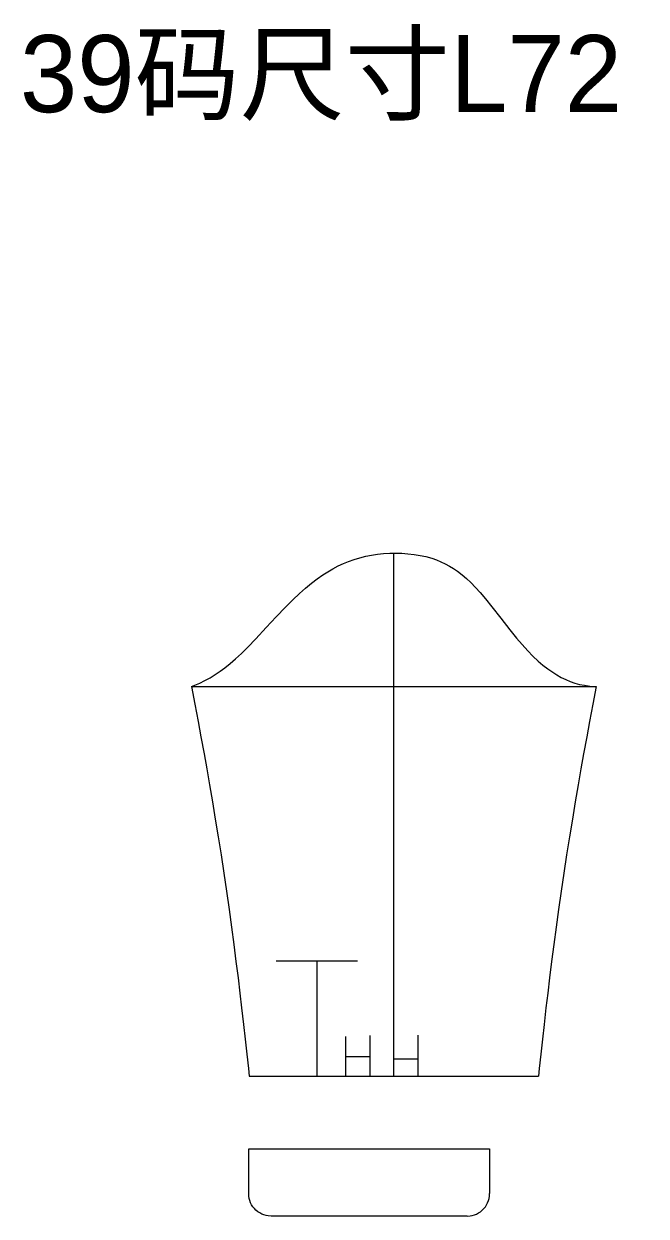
# Model space of a CAD drawing. Extents: x -2456 to 164, y -6201 to 32.
# Drawn here: x -1231 to -585, y -1205 to 32 of the extents above; entities that cross this region are included whole.
import ezdxf

# ---------------------------------------------------------------- set-up
doc = ezdxf.new("R2010")
doc.units = 0
doc.layers.add('1', color=7, linetype='ByLayer', lineweight=5, true_color=0xffffff)
doc.layers.add('8', color=7, linetype='ByLayer', lineweight=5, true_color=0xffffff)
doc.styles.add('textstyle44', font='')
doc.styles.get('textstyle44').set_extended_font_data('textstyle55')

msp = doc.modelspace()

# ---------------------------------------------------------------- linework, layer by layer
at = {"layer": '8'}
for points in [[(-1057.143021, -655.660934), (-1048.459359, -651.997553), (-1043.084829, -649.405143), (-1037.69082, -646.454725), (-1032.459497, -643.249784), (-1027.37728, -639.810067), (-1022.430582, -636.155317), (-1016.812599, -631.64601), (-1011.339021, -626.902254), (-1005.232655, -621.233959), (-998.514682, -614.598332), (-990.45738, -606.209848), (-979.599305, -594.485679), (-969.148765, -583.185241), (-959.567349, -573.141274), (-952.053567, -565.633418), (-945.151294, -559.110066), (-938.882429, -553.545363), (-932.468488, -548.242517), (-926.722633, -543.848864), (-920.83895, -539.713275), (-915.676631, -536.394251), (-910.396014, -533.301489), (-904.989236, -530.451909), (-899.448418, -527.862425), (-894.119076, -525.683168), (-888.308508, -523.636111), (-882.3753, -521.871103), (-876.334585, -520.386543), (-870.201491, -519.180832), (-863.991132, -518.252368), (-857.718674, -517.599557), (-851.399232, -517.220796), (-845.047934, -517.114484), (-838.801484, -517.274063), (-832.444977, -517.712457), (-826.132226, -518.440889), (-819.896665, -519.471175), (-813.77171, -520.815133), (-807.790833, -522.484571), (-802.940938, -524.132925), (-798.233633, -526.022358), (-793.721233, -528.141663), (-789.335919, -530.51815), (-785.102119, -533.122421), (-781.008481, -535.940268), (-776.2653, -539.583503), (-771.688198, -543.489159), (-767.257694, -547.632599), (-762.248053, -552.734283), (-757.380384, -558.087057), (-751.951491, -564.461768), (-745.298798, -572.730659), (-736.072301, -584.663736), (-726.723347, -596.730012), (-719.833263, -605.257114), (-714.015835, -612.060351), (-708.102087, -618.532907), (-702.753625, -623.969562), (-697.23607, -629.140504), (-692.367323, -633.322115), (-687.365665, -637.238054), (-682.227006, -640.855874), (-677.837286, -643.619511), (-673.347285, -646.134752), (-668.754703, -648.38277), (-664.057245, -650.344746), (-659.252509, -652.001902), (-654.338198, -653.335419), (-649.298125, -654.334564), (-643.644185, -655.110084), (-638.292183, -655.591952), (-637.143021, -655.660934)], [(-1057.143021, -655.660934), (-1048.459359, -651.997553), (-1043.084829, -649.405143), (-1037.69082, -646.454725), (-1032.459497, -643.249784), (-1027.37728, -639.810067), (-1022.430582, -636.155317), (-1016.812599, -631.64601), (-1011.339021, -626.902254), (-1005.232655, -621.233959), (-998.514682, -614.598332), (-990.45738, -606.209848), (-979.599305, -594.485679), (-969.148765, -583.185241), (-959.567349, -573.141274), (-952.053567, -565.633418), (-945.151294, -559.110066), (-938.882429, -553.545363), (-932.468488, -548.242517), (-926.722633, -543.848864), (-920.83895, -539.713275), (-915.676631, -536.394251), (-910.396014, -533.301489), (-904.989236, -530.451909), (-899.448418, -527.862425), (-894.119076, -525.683168), (-888.308508, -523.636111), (-882.3753, -521.871103), (-876.334585, -520.386543), (-870.201491, -519.180832), (-863.991132, -518.252368), (-857.718674, -517.599557), (-851.399232, -517.220796), (-845.047934, -517.114484), (-838.801484, -517.274063), (-832.444977, -517.712457), (-826.132226, -518.440889), (-819.896665, -519.471175), (-813.77171, -520.815133), (-807.790833, -522.484571), (-802.940938, -524.132925), (-798.233633, -526.022358), (-793.721233, -528.141663), (-789.335919, -530.51815), (-785.102119, -533.122421), (-781.008481, -535.940268), (-776.2653, -539.583503), (-771.688198, -543.489159), (-767.257694, -547.632599), (-762.248053, -552.734283), (-757.380384, -558.087057), (-751.951491, -564.461768), (-745.298798, -572.730659), (-736.072301, -584.663736), (-726.723347, -596.730012), (-719.833263, -605.257114), (-714.015835, -612.060351), (-708.102087, -618.532907), (-702.753625, -623.969562), (-697.23607, -629.140504), (-692.367323, -633.322115), (-687.365665, -637.238054), (-682.227006, -640.855874), (-677.837286, -643.619511), (-673.347285, -646.134752), (-668.754703, -648.38277), (-664.057245, -650.344746), (-659.252509, -652.001902), (-654.338198, -653.335419), (-649.298125, -654.334564), (-643.644185, -655.110084), (-638.292183, -655.591952), (-637.143021, -655.660934)], [(-1057.143021, -655.660934), (-1048.459359, -651.997553), (-1043.084829, -649.405143), (-1037.69082, -646.454725), (-1032.459497, -643.249784), (-1027.37728, -639.810067), (-1022.430582, -636.155317), (-1016.812599, -631.64601), (-1011.339021, -626.902254), (-1005.232655, -621.233959), (-998.514682, -614.598332), (-990.45738, -606.209848), (-979.599305, -594.485679), (-969.148765, -583.185241), (-959.567349, -573.141274), (-952.053567, -565.633418), (-945.151294, -559.110066), (-938.882429, -553.545363), (-932.468488, -548.242517), (-926.722633, -543.848864), (-920.83895, -539.713275), (-915.676631, -536.394251), (-910.396014, -533.301489), (-904.989236, -530.451909), (-899.448418, -527.862425), (-894.119076, -525.683168), (-888.308508, -523.636111), (-882.3753, -521.871103), (-876.334585, -520.386543), (-870.201491, -519.180832), (-863.991132, -518.252368), (-857.718674, -517.599557), (-851.399232, -517.220796), (-845.047934, -517.114484), (-838.801484, -517.274063), (-832.444977, -517.712457), (-826.132226, -518.440889), (-819.896665, -519.471175), (-813.77171, -520.815133), (-807.790833, -522.484571), (-802.940938, -524.132925), (-798.233633, -526.022358), (-793.721233, -528.141663), (-789.335919, -530.51815), (-785.102119, -533.122421), (-781.008481, -535.940268), (-776.2653, -539.583503), (-771.688198, -543.489159), (-767.257694, -547.632599), (-762.248053, -552.734283), (-757.380384, -558.087057), (-751.951491, -564.461768), (-745.298798, -572.730659), (-736.072301, -584.663736), (-726.723347, -596.730012), (-719.833263, -605.257114), (-714.015835, -612.060351), (-708.102087, -618.532907), (-702.753625, -623.969562), (-697.23607, -629.140504), (-692.367323, -633.322115), (-687.365665, -637.238054), (-682.227006, -640.855874), (-677.837286, -643.619511), (-673.347285, -646.134752), (-668.754703, -648.38277), (-664.057245, -650.344746), (-659.252509, -652.001902), (-654.338198, -653.335419), (-649.298125, -654.334564), (-643.644185, -655.110084), (-638.292183, -655.591952), (-637.143021, -655.660934)], [(-1057.143021, -655.660934), (-1048.459359, -651.997553), (-1043.084829, -649.405143), (-1037.69082, -646.454725), (-1032.459497, -643.249784), (-1027.37728, -639.810067), (-1022.430582, -636.155317), (-1016.812599, -631.64601), (-1011.339021, -626.902254), (-1005.232655, -621.233959), (-998.514682, -614.598332), (-990.45738, -606.209848), (-979.599305, -594.485679), (-969.148765, -583.185241), (-959.567349, -573.141274), (-952.053567, -565.633418), (-945.151294, -559.110066), (-938.882429, -553.545363), (-932.468488, -548.242517), (-926.722633, -543.848864), (-920.83895, -539.713275), (-915.676631, -536.394251), (-910.396014, -533.301489), (-904.989236, -530.451909), (-899.448418, -527.862425), (-894.119076, -525.683168), (-888.308508, -523.636111), (-882.3753, -521.871103), (-876.334585, -520.386543), (-870.201491, -519.180832), (-863.991132, -518.252368), (-857.718674, -517.599557), (-851.399232, -517.220796), (-845.047934, -517.114484), (-838.801484, -517.274063), (-832.444977, -517.712457), (-826.132226, -518.440889), (-819.896665, -519.471175), (-813.77171, -520.815133), (-807.790833, -522.484571), (-802.940938, -524.132925), (-798.233633, -526.022358), (-793.721233, -528.141663), (-789.335919, -530.51815), (-785.102119, -533.122421), (-781.008481, -535.940268), (-776.2653, -539.583503), (-771.688198, -543.489159), (-767.257694, -547.632599), (-762.248053, -552.734283), (-757.380384, -558.087057), (-751.951491, -564.461768), (-745.298798, -572.730659), (-736.072301, -584.663736), (-726.723347, -596.730012), (-719.833263, -605.257114), (-714.015835, -612.060351), (-708.102087, -618.532907), (-702.753625, -623.969562), (-697.23607, -629.140504), (-692.367323, -633.322115), (-687.365665, -637.238054), (-682.227006, -640.855874), (-677.837286, -643.619511), (-673.347285, -646.134752), (-668.754703, -648.38277), (-664.057245, -650.344746), (-659.252509, -652.001902), (-654.338198, -653.335419), (-649.298125, -654.334564), (-643.644185, -655.110084), (-638.292183, -655.591952), (-637.143021, -655.660934)], [(-1057.143021, -655.660934), (-1048.459359, -651.997553), (-1043.084829, -649.405143), (-1037.69082, -646.454725), (-1032.459497, -643.249784), (-1027.37728, -639.810067), (-1022.430582, -636.155317), (-1016.812599, -631.64601), (-1011.339021, -626.902254), (-1005.232655, -621.233959), (-998.514682, -614.598332), (-990.45738, -606.209848), (-979.599305, -594.485679), (-969.148765, -583.185241), (-959.567349, -573.141274), (-952.053567, -565.633418), (-945.151294, -559.110066), (-938.882429, -553.545363), (-932.468488, -548.242517), (-926.722633, -543.848864), (-920.83895, -539.713275), (-915.676631, -536.394251), (-910.396014, -533.301489), (-904.989236, -530.451909), (-899.448418, -527.862425), (-894.119076, -525.683168), (-888.308508, -523.636111), (-882.3753, -521.871103), (-876.334585, -520.386543), (-870.201491, -519.180832), (-863.991132, -518.252368), (-857.718674, -517.599557), (-851.399232, -517.220796), (-845.047934, -517.114484), (-838.801484, -517.274063), (-832.444977, -517.712457), (-826.132226, -518.440889), (-819.896665, -519.471175), (-813.77171, -520.815133), (-807.790833, -522.484571), (-802.940938, -524.132925), (-798.233633, -526.022358), (-793.721233, -528.141663), (-789.335919, -530.51815), (-785.102119, -533.122421), (-781.008481, -535.940268), (-776.2653, -539.583503), (-771.688198, -543.489159), (-767.257694, -547.632599), (-762.248053, -552.734283), (-757.380384, -558.087057), (-751.951491, -564.461768), (-745.298798, -572.730659), (-736.072301, -584.663736), (-726.723347, -596.730012), (-719.833263, -605.257114), (-714.015835, -612.060351), (-708.102087, -618.532907), (-702.753625, -623.969562), (-697.23607, -629.140504), (-692.367323, -633.322115), (-687.365665, -637.238054), (-682.227006, -640.855874), (-677.837286, -643.619511), (-673.347285, -646.134752), (-668.754703, -648.38277), (-664.057245, -650.344746), (-659.252509, -652.001902), (-654.338198, -653.335419), (-649.298125, -654.334564), (-643.644185, -655.110084), (-638.292183, -655.591952), (-637.143021, -655.660934)], [(-1057.143021, -655.660934), (-1048.459358, -651.997554), (-1043.084828, -649.405145), (-1037.690817, -646.454729), (-1032.459491, -643.24979), (-1027.377271, -639.810076), (-1022.430569, -636.155329), (-1016.812583, -631.646027), (-1011.339, -626.902276), (-1005.232628, -621.233986), (-998.51465, -614.598365), (-990.457342, -606.209889), (-979.599262, -594.485728), (-969.148721, -583.185294), (-959.567307, -573.141328), (-952.053529, -565.633472), (-945.15126, -559.11012), (-938.882399, -553.545415), (-932.468462, -548.242567), (-926.722611, -543.848912), (-920.838932, -539.713322), (-915.676616, -536.394297), (-910.396002, -533.301533), (-904.989227, -530.451952), (-899.448411, -527.862467), (-894.119071, -525.683208), (-888.308504, -523.636151), (-882.375299, -521.871142), (-876.334584, -520.386582), (-870.201492, -519.18087), (-863.991134, -518.252405), (-857.718679, -517.599593), (-851.399238, -517.220831), (-845.047943, -517.114518), (-838.801497, -517.274095), (-832.444994, -517.712486), (-826.132247, -518.440916), (-819.896691, -519.471199), (-813.771741, -520.815154), (-807.790868, -522.484589), (-802.940975, -524.132939), (-798.233672, -526.022369), (-793.721273, -528.141671), (-789.335959, -530.518155), (-785.102158, -533.122421), (-781.008518, -535.940264), (-776.265334, -539.583495), (-771.688228, -543.489146), (-767.25772, -547.632583), (-762.248074, -552.734262), (-757.3804, -558.087031), (-751.9515, -564.461738), (-745.298799, -572.730622), (-736.072294, -584.663694), (-726.723336, -596.729968), (-719.833253, -605.257071), (-714.015829, -612.06031), (-708.102088, -618.532869), (-702.753633, -623.969528), (-697.236084, -629.140474), (-692.367344, -633.322089), (-687.365692, -637.238032), (-682.227038, -640.855856), (-677.83732, -643.619496), (-673.347321, -646.13474), (-668.75474, -648.382761), (-664.057281, -650.344739), (-659.252543, -652.001898), (-654.338227, -653.335417), (-649.298147, -654.334563), (-643.644198, -655.110084), (-638.292186, -655.591952), (-637.143021, -655.660934)], [(-847.143021, -1060.149536), (-847.143021, -1042.082904), (-847.143021, -1024.521695), (-847.143021, -1006.099308), (-847.143021, -989.161594), (-847.143021, -970.483913), (-847.143021, -950.26514), (-847.143021, -934.209316), (-847.143021, -917.482383), (-847.143021, -900.168199), (-847.143021, -882.350689), (-847.143021, -864.113728), (-847.143021, -845.541188), (-847.143021, -826.716979), (-847.143021, -807.724993), (-847.143021, -788.650341), (-847.143021, -769.574472), (-847.143021, -750.582493), (-847.143021, -731.758333), (-847.143021, -713.185806), (-847.143021, -694.948842), (-847.143021, -677.131331), (-847.143021, -659.817196), (-847.143021, -643.090261), (-847.143021, -627.034449), (-847.143021, -611.733651), (-847.143021, -592.652069), (-847.143021, -575.260722), (-847.143021, -559.75846), (-847.143021, -543.340088), (-847.143021, -528.491253), (-847.143021, -517.149582)], [(-847.143021, -1060.149536), (-847.143021, -1042.082908), (-847.143021, -1024.521703), (-847.143021, -1006.099321), (-847.143021, -989.161611), (-847.143021, -970.483933), (-847.143021, -950.265164), (-847.143021, -934.209343), (-847.143021, -917.482412), (-847.143021, -900.16823), (-847.143021, -882.350722), (-847.143021, -864.113762), (-847.143021, -845.541224), (-847.143021, -826.717016), (-847.143021, -807.72503), (-847.143021, -788.650379), (-847.143021, -769.574509), (-847.143021, -750.58253), (-847.143021, -731.758369), (-847.143021, -713.185841), (-847.143021, -694.948875), (-847.143021, -677.131362), (-847.143021, -659.817225), (-847.143021, -643.090287), (-847.143021, -627.034472), (-847.143021, -611.733672), (-847.143021, -592.652086), (-847.143021, -575.260736), (-847.143021, -559.758471), (-847.143021, -543.340095), (-847.143021, -528.491256), (-847.143021, -517.149582)], [(-847.143021, -1060.149536), (-847.143021, -1042.082904), (-847.143021, -1024.521695), (-847.143021, -1006.099308), (-847.143021, -989.161594), (-847.143021, -970.483913), (-847.143021, -950.26514), (-847.143021, -934.209316), (-847.143021, -917.482383), (-847.143021, -900.168199), (-847.143021, -882.350689), (-847.143021, -864.113728), (-847.143021, -845.541188), (-847.143021, -826.716979), (-847.143021, -807.724993), (-847.143021, -788.650341), (-847.143021, -769.574472), (-847.143021, -750.582493), (-847.143021, -731.758333), (-847.143021, -713.185806), (-847.143021, -694.948842), (-847.143021, -677.131331), (-847.143021, -659.817196), (-847.143021, -643.090261), (-847.143021, -627.034449), (-847.143021, -611.733651), (-847.143021, -592.652069), (-847.143021, -575.260722), (-847.143021, -559.75846), (-847.143021, -543.340088), (-847.143021, -528.491253), (-847.143021, -517.149582)], [(-847.143021, -1060.149536), (-847.143021, -1042.082904), (-847.143021, -1024.521695), (-847.143021, -1006.099308), (-847.143021, -989.161594), (-847.143021, -970.483913), (-847.143021, -950.26514), (-847.143021, -934.209316), (-847.143021, -917.482383), (-847.143021, -900.168199), (-847.143021, -882.350689), (-847.143021, -864.113728), (-847.143021, -845.541188), (-847.143021, -826.716979), (-847.143021, -807.724993), (-847.143021, -788.650341), (-847.143021, -769.574472), (-847.143021, -750.582493), (-847.143021, -731.758333), (-847.143021, -713.185806), (-847.143021, -694.948842), (-847.143021, -677.131331), (-847.143021, -659.817196), (-847.143021, -643.090261), (-847.143021, -627.034449), (-847.143021, -611.733651), (-847.143021, -592.652069), (-847.143021, -575.260722), (-847.143021, -559.75846), (-847.143021, -543.340088), (-847.143021, -528.491253), (-847.143021, -517.149582)], [(-847.143021, -1060.149536), (-847.143021, -1042.082904), (-847.143021, -1024.521695), (-847.143021, -1006.099308), (-847.143021, -989.161594), (-847.143021, -970.483913), (-847.143021, -950.26514), (-847.143021, -934.209316), (-847.143021, -917.482383), (-847.143021, -900.168199), (-847.143021, -882.350689), (-847.143021, -864.113728), (-847.143021, -845.541188), (-847.143021, -826.716979), (-847.143021, -807.724993), (-847.143021, -788.650341), (-847.143021, -769.574472), (-847.143021, -750.582493), (-847.143021, -731.758333), (-847.143021, -713.185806), (-847.143021, -694.948842), (-847.143021, -677.131331), (-847.143021, -659.817196), (-847.143021, -643.090261), (-847.143021, -627.034449), (-847.143021, -611.733651), (-847.143021, -592.652069), (-847.143021, -575.260722), (-847.143021, -559.75846), (-847.143021, -543.340088), (-847.143021, -528.491253), (-847.143021, -517.149582)], [(-847.143021, -1060.149536), (-847.143021, -1042.082904), (-847.143021, -1024.521695), (-847.143021, -1006.099308), (-847.143021, -989.161594), (-847.143021, -970.483913), (-847.143021, -950.26514), (-847.143021, -934.209316), (-847.143021, -917.482383), (-847.143021, -900.168199), (-847.143021, -882.350689), (-847.143021, -864.113728), (-847.143021, -845.541188), (-847.143021, -826.716979), (-847.143021, -807.724993), (-847.143021, -788.650341), (-847.143021, -769.574472), (-847.143021, -750.582493), (-847.143021, -731.758333), (-847.143021, -713.185806), (-847.143021, -694.948842), (-847.143021, -677.131331), (-847.143021, -659.817196), (-847.143021, -643.090261), (-847.143021, -627.034449), (-847.143021, -611.733651), (-847.143021, -592.652069), (-847.143021, -575.260722), (-847.143021, -559.75846), (-847.143021, -543.340088), (-847.143021, -528.491253), (-847.143021, -517.149582)], [(-1057.143021, -655.660934), (-1053.61585, -673.97824), (-1050.244912, -691.907204), (-1047.333075, -707.680652), (-1044.090846, -725.558281), (-1041.312323, -741.156984), (-1038.413455, -757.727933), (-1035.434729, -775.104727), (-1032.416636, -793.120955), (-1029.399663, -811.610228), (-1026.424308, -830.406099), (-1023.554922, -849.182377), (-1020.772133, -868.103957), (-1018.109787, -886.876089), (-1015.574533, -905.365772), (-1013.173022, -923.440006), (-1010.911899, -940.965824), (-1008.797824, -957.810155), (-1006.83744, -973.840033), (-1005.037399, -988.922457), (-1003.022959, -1006.240526), (-1001.282435, -1021.610591), (-999.573657, -1037.117619), (-997.976741, -1052.072439), (-997.143097, -1060.149536)], [(-1057.143021, -655.660934), (-1039.096146, -655.660934), (-1021.334057, -655.660934), (-1005.642776, -655.660934), (-987.788563, -655.660934), (-972.149754, -655.660934), (-955.472736, -655.660934), (-937.91132, -655.660934), (-919.619312, -655.660934), (-900.750523, -655.660934), (-881.458759, -655.660934), (-861.897831, -655.660934), (-842.221546, -655.660934), (-822.583714, -655.660934), (-803.138142, -655.660934), (-784.038639, -655.660934), (-765.439014, -655.660934), (-747.493076, -655.660934), (-730.354633, -655.660934), (-714.177494, -655.660934), (-699.115467, -655.660934), (-682.090378, -655.660934), (-667.348385, -655.660934), (-651.117172, -655.660934), (-637.143021, -655.660934)], [(-1057.143021, -655.660934), (-1053.61585, -673.97824), (-1050.244912, -691.907204), (-1047.333075, -707.680652), (-1044.090846, -725.558281), (-1041.312323, -741.156984), (-1038.413455, -757.727933), (-1035.434729, -775.104727), (-1032.416636, -793.120955), (-1029.399663, -811.610228), (-1026.424308, -830.406099), (-1023.554922, -849.182377), (-1020.772133, -868.103957), (-1018.109787, -886.876089), (-1015.574533, -905.365772), (-1013.173022, -923.440006), (-1010.911899, -940.965824), (-1008.797824, -957.810155), (-1006.83744, -973.840033), (-1005.037399, -988.922457), (-1003.022959, -1006.240526), (-1001.282435, -1021.610591), (-999.573657, -1037.117619), (-997.976741, -1052.072439), (-997.143097, -1060.149536)], [(-1057.143021, -655.660934), (-1039.096146, -655.660934), (-1021.334057, -655.660934), (-1005.642776, -655.660934), (-987.788563, -655.660934), (-972.149754, -655.660934), (-955.472736, -655.660934), (-937.91132, -655.660934), (-919.619312, -655.660934), (-900.750523, -655.660934), (-881.458759, -655.660934), (-861.897831, -655.660934), (-842.221546, -655.660934), (-822.583714, -655.660934), (-803.138142, -655.660934), (-784.038639, -655.660934), (-765.439014, -655.660934), (-747.493076, -655.660934), (-730.354633, -655.660934), (-714.177494, -655.660934), (-699.115467, -655.660934), (-682.090378, -655.660934), (-667.348385, -655.660934), (-651.117172, -655.660934), (-637.143021, -655.660934)], [(-1057.143021, -655.660934), (-1053.61585, -673.97824), (-1050.244912, -691.907204), (-1047.333075, -707.680652), (-1044.090846, -725.558281), (-1041.312323, -741.156984), (-1038.413455, -757.727933), (-1035.434729, -775.104727), (-1032.416636, -793.120955), (-1029.399663, -811.610228), (-1026.424308, -830.406099), (-1023.554922, -849.182377), (-1020.772133, -868.103957), (-1018.109787, -886.876089), (-1015.574533, -905.365772), (-1013.173022, -923.440006), (-1010.911899, -940.965824), (-1008.797824, -957.810155), (-1006.83744, -973.840033), (-1005.037399, -988.922457), (-1003.022959, -1006.240526), (-1001.282435, -1021.610591), (-999.573657, -1037.117619), (-997.976741, -1052.072439), (-997.143097, -1060.149536)], [(-1057.143021, -655.660934), (-1039.096146, -655.660934), (-1021.334057, -655.660934), (-1005.642776, -655.660934), (-987.788563, -655.660934), (-972.149754, -655.660934), (-955.472736, -655.660934), (-937.91132, -655.660934), (-919.619312, -655.660934), (-900.750523, -655.660934), (-881.458759, -655.660934), (-861.897831, -655.660934), (-842.221546, -655.660934), (-822.583714, -655.660934), (-803.138142, -655.660934), (-784.038639, -655.660934), (-765.439014, -655.660934), (-747.493076, -655.660934), (-730.354633, -655.660934), (-714.177494, -655.660934), (-699.115467, -655.660934), (-682.090378, -655.660934), (-667.348385, -655.660934), (-651.117172, -655.660934), (-637.143021, -655.660934)], [(-1057.143021, -655.660934), (-1053.61585, -673.97824), (-1050.244912, -691.907204), (-1047.333075, -707.680652), (-1044.090846, -725.558281), (-1041.312323, -741.156984), (-1038.413455, -757.727933), (-1035.434729, -775.104727), (-1032.416636, -793.120955), (-1029.399663, -811.610228), (-1026.424308, -830.406099), (-1023.554922, -849.182377), (-1020.772133, -868.103957), (-1018.109787, -886.876089), (-1015.574533, -905.365772), (-1013.173022, -923.440006), (-1010.911899, -940.965824), (-1008.797824, -957.810155), (-1006.83744, -973.840033), (-1005.037399, -988.922457), (-1003.022959, -1006.240526), (-1001.282435, -1021.610591), (-999.573657, -1037.117619), (-997.976741, -1052.072439), (-997.143097, -1060.149536)], [(-1057.143021, -655.660934), (-1039.096146, -655.660934), (-1021.334057, -655.660934), (-1005.642776, -655.660934), (-987.788563, -655.660934), (-972.149754, -655.660934), (-955.472736, -655.660934), (-937.91132, -655.660934), (-919.619312, -655.660934), (-900.750523, -655.660934), (-881.458759, -655.660934), (-861.897831, -655.660934), (-842.221546, -655.660934), (-822.583714, -655.660934), (-803.138142, -655.660934), (-784.038639, -655.660934), (-765.439014, -655.660934), (-747.493076, -655.660934), (-730.354633, -655.660934), (-714.177494, -655.660934), (-699.115467, -655.660934), (-682.090378, -655.660934), (-667.348385, -655.660934), (-651.117172, -655.660934), (-637.143021, -655.660934)], [(-1057.143021, -655.660934), (-1053.61585, -673.97824), (-1050.244912, -691.907204), (-1047.333075, -707.680652), (-1044.090846, -725.558281), (-1041.312323, -741.156984), (-1038.413455, -757.727933), (-1035.434729, -775.104727), (-1032.416636, -793.120955), (-1029.399663, -811.610228), (-1026.424308, -830.406099), (-1023.554922, -849.182377), (-1020.772133, -868.103957), (-1018.109787, -886.876089), (-1015.574533, -905.365772), (-1013.173022, -923.440006), (-1010.911899, -940.965824), (-1008.797824, -957.810155), (-1006.83744, -973.840033), (-1005.037399, -988.922457), (-1003.022959, -1006.240526), (-1001.282435, -1021.610591), (-999.573657, -1037.117619), (-997.976741, -1052.072439), (-997.143097, -1060.149536)], [(-1057.143021, -655.660934), (-1039.096146, -655.660934), (-1021.334057, -655.660934), (-1005.642776, -655.660934), (-987.788563, -655.660934), (-972.149754, -655.660934), (-955.472736, -655.660934), (-937.91132, -655.660934), (-919.619312, -655.660934), (-900.750523, -655.660934), (-881.458759, -655.660934), (-861.897831, -655.660934), (-842.221546, -655.660934), (-822.583714, -655.660934), (-803.138142, -655.660934), (-784.038639, -655.660934), (-765.439014, -655.660934), (-747.493076, -655.660934), (-730.354633, -655.660934), (-714.177494, -655.660934), (-699.115467, -655.660934), (-682.090378, -655.660934), (-667.348385, -655.660934), (-651.117172, -655.660934), (-637.143021, -655.660934)], [(-1057.143021, -655.660934), (-1053.61585, -673.97824), (-1050.244912, -691.907204), (-1047.333075, -707.680652), (-1044.090846, -725.558281), (-1041.312323, -741.156984), (-1038.413455, -757.727933), (-1035.434729, -775.104727), (-1032.416636, -793.120955), (-1029.399663, -811.610228), (-1026.424308, -830.406099), (-1023.554922, -849.182377), (-1020.772133, -868.103957), (-1018.109787, -886.876089), (-1015.574533, -905.365772), (-1013.173022, -923.440006), (-1010.911899, -940.965824), (-1008.797824, -957.810155), (-1006.83744, -973.840033), (-1005.037399, -988.922457), (-1003.022959, -1006.240526), (-1001.282435, -1021.610591), (-999.573657, -1037.117619), (-997.976741, -1052.072439), (-997.143097, -1060.149536)], [(-1057.143021, -655.660934), (-1039.096146, -655.660934), (-1021.334057, -655.660934), (-1005.642776, -655.660934), (-987.788563, -655.660934), (-972.149754, -655.660934), (-955.472736, -655.660934), (-937.91132, -655.660934), (-919.619312, -655.660934), (-900.750523, -655.660934), (-881.458759, -655.660934), (-861.897831, -655.660934), (-842.221546, -655.660934), (-822.583714, -655.660934), (-803.138142, -655.660934), (-784.038639, -655.660934), (-765.439014, -655.660934), (-747.493076, -655.660934), (-730.354633, -655.660934), (-714.177494, -655.660934), (-699.115467, -655.660934), (-682.090378, -655.660934), (-667.348385, -655.660934), (-651.117172, -655.660934), (-637.143021, -655.660934)], [(-637.143021, -655.660934), (-640.670185, -673.978241), (-644.041117, -691.907207), (-646.952948, -707.680649), (-650.195172, -725.558279), (-652.973688, -741.156975), (-655.872555, -757.727941), (-658.851276, -775.104736), (-661.869364, -793.120966), (-664.886329, -811.610221), (-667.861684, -830.406111), (-670.731063, -849.182371), (-673.513848, -868.103951), (-676.176194, -886.876102), (-678.711445, -905.365786), (-681.112954, -923.44002), (-683.37407, -940.965803), (-685.488144, -957.810135), (-687.448527, -973.840015), (-689.248567, -988.922441), (-691.263006, -1006.240511), (-693.003532, -1021.610601), (-694.712307, -1037.11761), (-696.309223, -1052.072433), (-697.142868, -1060.149536)], [(-637.143021, -655.660934), (-640.670185, -673.978241), (-644.041117, -691.907207), (-646.952948, -707.680649), (-650.195172, -725.558279), (-652.973688, -741.156975), (-655.872555, -757.727941), (-658.851276, -775.104736), (-661.869364, -793.120966), (-664.886329, -811.610221), (-667.861684, -830.406111), (-670.731063, -849.182371), (-673.513848, -868.103951), (-676.176194, -886.876102), (-678.711445, -905.365786), (-681.112954, -923.44002), (-683.37407, -940.965803), (-685.488144, -957.810135), (-687.448527, -973.840015), (-689.248567, -988.922441), (-691.263006, -1006.240511), (-693.003532, -1021.610601), (-694.712307, -1037.11761), (-696.309223, -1052.072433), (-697.142868, -1060.149536)], [(-637.143021, -655.660934), (-640.670185, -673.978241), (-644.041117, -691.907207), (-646.952948, -707.680649), (-650.195172, -725.558279), (-652.973688, -741.156975), (-655.872555, -757.727941), (-658.851276, -775.104736), (-661.869364, -793.120966), (-664.886329, -811.610221), (-667.861684, -830.406111), (-670.731063, -849.182371), (-673.513848, -868.103951), (-676.176194, -886.876102), (-678.711445, -905.365786), (-681.112954, -923.44002), (-683.37407, -940.965803), (-685.488144, -957.810135), (-687.448527, -973.840015), (-689.248567, -988.922441), (-691.263006, -1006.240511), (-693.003532, -1021.610601), (-694.712307, -1037.11761), (-696.309223, -1052.072433), (-697.142868, -1060.149536)], [(-637.143021, -655.660934), (-640.670185, -673.978241), (-644.041117, -691.907207), (-646.952948, -707.680649), (-650.195172, -725.558279), (-652.973688, -741.156975), (-655.872555, -757.727941), (-658.851276, -775.104736), (-661.869364, -793.120966), (-664.886329, -811.610221), (-667.861684, -830.406111), (-670.731063, -849.182371), (-673.513848, -868.103951), (-676.176194, -886.876102), (-678.711445, -905.365786), (-681.112954, -923.44002), (-683.37407, -940.965803), (-685.488144, -957.810135), (-687.448527, -973.840015), (-689.248567, -988.922441), (-691.263006, -1006.240511), (-693.003532, -1021.610601), (-694.712307, -1037.11761), (-696.309223, -1052.072433), (-697.142868, -1060.149536)], [(-637.143021, -655.660934), (-640.670185, -673.978241), (-644.041117, -691.907207), (-646.952948, -707.680649), (-650.195172, -725.558279), (-652.973688, -741.156975), (-655.872555, -757.727941), (-658.851276, -775.104736), (-661.869364, -793.120966), (-664.886329, -811.610221), (-667.861684, -830.406111), (-670.731063, -849.182371), (-673.513848, -868.103951), (-676.176194, -886.876102), (-678.711445, -905.365786), (-681.112954, -923.44002), (-683.37407, -940.965803), (-685.488144, -957.810135), (-687.448527, -973.840015), (-689.248567, -988.922441), (-691.263006, -1006.240511), (-693.003532, -1021.610601), (-694.712307, -1037.11761), (-696.309223, -1052.072433), (-697.142868, -1060.149536)], [(-637.143021, -655.660934), (-640.670185, -673.978241), (-644.041117, -691.907207), (-646.952948, -707.680649), (-650.195172, -725.558279), (-652.973688, -741.156975), (-655.872555, -757.727941), (-658.851276, -775.104736), (-661.869364, -793.120966), (-664.886329, -811.610221), (-667.861684, -830.406111), (-670.731063, -849.182371), (-673.513848, -868.103951), (-676.176194, -886.876102), (-678.711445, -905.365786), (-681.112954, -923.44002), (-683.37407, -940.965803), (-685.488144, -957.810135), (-687.448527, -973.840015), (-689.248567, -988.922441), (-691.263006, -1006.240511), (-693.003532, -1021.610601), (-694.712307, -1037.11761), (-696.309223, -1052.072433), (-697.142868, -1060.149536)], [(-969.308777, -940.149231), (-953.048872, -940.149231), (-936.945313, -940.149231), (-921.231008, -940.149231), (-906.257895, -940.149231), (-891.042462, -940.149231), (-884.97757, -940.149231)], [(-969.308777, -940.149231), (-953.048872, -940.149231), (-936.945313, -940.149231), (-921.231008, -940.149231), (-906.257895, -940.149231), (-891.042462, -940.149231), (-884.97757, -940.149231)], [(-969.308777, -940.149231), (-953.048872, -940.149231), (-936.945313, -940.149231), (-921.231008, -940.149231), (-906.257895, -940.149231), (-891.042462, -940.149231), (-884.97757, -940.149231)], [(-969.308777, -940.149231), (-953.048872, -940.149231), (-936.945313, -940.149231), (-921.231008, -940.149231), (-906.257895, -940.149231), (-891.042462, -940.149231), (-884.97757, -940.149231)], [(-969.308777, -940.149231), (-953.048872, -940.149231), (-936.945313, -940.149231), (-921.231008, -940.149231), (-906.257895, -940.149231), (-891.042462, -940.149231), (-884.97757, -940.149231)], [(-969.308777, -940.149231), (-953.048872, -940.149231), (-936.945313, -940.149231), (-921.231008, -940.149231), (-906.257895, -940.149231), (-891.042462, -940.149231), (-884.97757, -940.149231)], [(-927.143097, -940.149231), (-927.143097, -956.834792), (-927.143097, -972.9399), (-927.143097, -988.958022), (-927.143097, -1004.364901), (-927.143097, -1019.522754), (-927.143097, -1034.700417), (-927.143097, -1049.918263), (-927.143097, -1060.149536)], [(-927.143097, -940.149231), (-927.143097, -956.834758), (-927.143097, -972.939842), (-927.143097, -988.957949), (-927.143097, -1004.364825), (-927.143097, -1019.522687), (-927.143097, -1034.700369), (-927.143097, -1049.918241), (-927.143097, -1060.149536)], [(-927.143097, -940.149231), (-927.143097, -956.834792), (-927.143097, -972.9399), (-927.143097, -988.958022), (-927.143097, -1004.364901), (-927.143097, -1019.522754), (-927.143097, -1034.700417), (-927.143097, -1049.918263), (-927.143097, -1060.149536)], [(-927.143097, -940.149231), (-927.143097, -956.834792), (-927.143097, -972.9399), (-927.143097, -988.958022), (-927.143097, -1004.364901), (-927.143097, -1019.522754), (-927.143097, -1034.700417), (-927.143097, -1049.918263), (-927.143097, -1060.149536)], [(-927.143097, -940.149231), (-927.143097, -956.834792), (-927.143097, -972.9399), (-927.143097, -988.958022), (-927.143097, -1004.364901), (-927.143097, -1019.522754), (-927.143097, -1034.700417), (-927.143097, -1049.918263), (-927.143097, -1060.149536)], [(-927.143097, -940.149231), (-927.143097, -956.834792), (-927.143097, -972.9399), (-927.143097, -988.958022), (-927.143097, -1004.364901), (-927.143097, -1019.522754), (-927.143097, -1034.700417), (-927.143097, -1049.918263), (-927.143097, -1060.149536)], [(-897.143097, -1018.965454), (-897.143097, -1060.149536)], [(-897.143097, -1018.965454), (-897.143097, -1060.149536)], [(-897.143097, -1018.965454), (-897.143097, -1060.149536)], [(-897.143097, -1018.965454), (-897.143097, -1060.149536)], [(-897.143097, -1018.965454), (-897.143097, -1060.149536)], [(-897.143097, -1018.965454), (-897.143097, -1060.149536)], [(-872.143097, -1017.914734), (-872.143097, -1060.149536)], [(-872.143097, -1017.914734), (-872.143097, -1060.149536)], [(-872.143097, -1017.914734), (-872.143097, -1060.149536)], [(-872.143097, -1017.914734), (-872.143097, -1060.149536)], [(-872.143097, -1017.914734), (-872.143097, -1060.149536)], [(-872.143097, -1017.914734), (-872.143097, -1060.149536)], [(-847.143097, -1060.149536), (-847.143097, -1016.984863)], [(-847.143097, -1060.149536), (-847.143097, -1016.984863)], [(-847.143097, -1060.149536), (-847.143097, -1016.984863)], [(-847.143097, -1060.149536), (-847.143097, -1016.984863)], [(-847.143097, -1060.149536), (-847.143097, -1016.984863)], [(-847.143097, -1060.149536), (-847.143097, -1016.984863)], [(-822.143097, -1017.350159), (-822.143097, -1060.149536)], [(-822.143097, -1017.350159), (-822.143097, -1060.149536)], [(-822.143097, -1017.350159), (-822.143097, -1060.149536)], [(-822.143097, -1017.350159), (-822.143097, -1060.149536)], [(-822.143097, -1017.350159), (-822.143097, -1060.149536)], [(-822.143097, -1017.350159), (-822.143097, -1060.149536)], [(-897.143097, -1039.557495), (-872.143097, -1039.557495)], [(-897.143097, -1039.557495), (-872.143097, -1039.557495)], [(-897.143097, -1039.557495), (-872.143097, -1039.557495)], [(-897.143097, -1039.557495), (-872.143097, -1039.557495)], [(-897.143097, -1039.557495), (-872.143097, -1039.557495)], [(-897.143097, -1039.557495), (-872.143097, -1039.557495)], [(-847.143097, -1041.895142), (-822.143097, -1041.895142)], [(-847.143097, -1041.895142), (-822.143097, -1041.895142)], [(-847.143097, -1041.895142), (-822.143097, -1041.895142)], [(-847.143097, -1041.895142), (-822.143097, -1041.895142)], [(-847.143097, -1041.895142), (-822.143097, -1041.895142)], [(-847.143097, -1041.895142), (-822.143097, -1041.895142)], [(-997.143097, -1060.149536), (-979.275079, -1060.149536), (-962.729156, -1060.149536), (-944.886911, -1060.149536), (-927.562803, -1060.149536), (-911.977353, -1060.149536), (-895.576511, -1060.149536), (-878.574871, -1060.149536), (-861.187005, -1060.149536), (-843.62875, -1060.149536), (-826.112155, -1060.149536), (-808.853049, -1060.149536), (-792.066007, -1060.149536), (-775.965601, -1060.149536), (-760.766406, -1060.149536), (-744.019089, -1060.149536), (-729.249299, -1060.149536), (-713.273211, -1060.149536), (-699.059353, -1060.149536), (-697.143402, -1060.149536)], [(-997.143097, -1060.149536), (-979.275079, -1060.149536), (-962.729156, -1060.149536), (-944.886911, -1060.149536), (-927.562803, -1060.149536), (-911.977353, -1060.149536), (-895.576511, -1060.149536), (-878.574871, -1060.149536), (-861.187005, -1060.149536), (-843.62875, -1060.149536), (-826.112155, -1060.149536), (-808.853049, -1060.149536), (-792.066007, -1060.149536), (-775.965601, -1060.149536), (-760.766406, -1060.149536), (-744.019089, -1060.149536), (-729.249299, -1060.149536), (-713.273211, -1060.149536), (-699.059353, -1060.149536), (-697.143402, -1060.149536)], [(-997.143097, -1060.149536), (-979.275079, -1060.149536), (-962.729156, -1060.149536), (-944.886911, -1060.149536), (-927.562803, -1060.149536), (-911.977353, -1060.149536), (-895.576511, -1060.149536), (-878.574871, -1060.149536), (-861.187005, -1060.149536), (-843.62875, -1060.149536), (-826.112155, -1060.149536), (-808.853049, -1060.149536), (-792.066007, -1060.149536), (-775.965601, -1060.149536), (-760.766406, -1060.149536), (-744.019089, -1060.149536), (-729.249299, -1060.149536), (-713.273211, -1060.149536), (-699.059353, -1060.149536), (-697.143402, -1060.149536)], [(-997.143097, -1060.149536), (-979.275079, -1060.149536), (-962.729156, -1060.149536), (-944.886911, -1060.149536), (-927.562803, -1060.149536), (-911.977353, -1060.149536), (-895.576511, -1060.149536), (-878.574871, -1060.149536), (-861.187005, -1060.149536), (-843.62875, -1060.149536), (-826.112155, -1060.149536), (-808.853049, -1060.149536), (-792.066007, -1060.149536), (-775.965601, -1060.149536), (-760.766406, -1060.149536), (-744.019089, -1060.149536), (-729.249299, -1060.149536), (-713.273211, -1060.149536), (-699.059353, -1060.149536), (-697.143402, -1060.149536)], [(-997.143097, -1060.149536), (-979.275079, -1060.149536), (-962.729156, -1060.149536), (-944.886911, -1060.149536), (-927.562803, -1060.149536), (-911.977353, -1060.149536), (-895.576511, -1060.149536), (-878.574871, -1060.149536), (-861.187005, -1060.149536), (-843.62875, -1060.149536), (-826.112155, -1060.149536), (-808.853049, -1060.149536), (-792.066007, -1060.149536), (-775.965601, -1060.149536), (-760.766406, -1060.149536), (-744.019089, -1060.149536), (-729.249299, -1060.149536), (-713.273211, -1060.149536), (-699.059353, -1060.149536), (-697.143402, -1060.149536)], [(-997.143097, -1060.149536), (-979.275079, -1060.149536), (-962.729156, -1060.149536), (-944.886911, -1060.149536), (-927.562803, -1060.149536), (-911.977353, -1060.149536), (-895.576511, -1060.149536), (-878.574871, -1060.149536), (-861.187005, -1060.149536), (-843.62875, -1060.149536), (-826.112155, -1060.149536), (-808.853049, -1060.149536), (-792.066007, -1060.149536), (-775.965601, -1060.149536), (-760.766406, -1060.149536), (-744.019089, -1060.149536), (-729.249299, -1060.149536), (-713.273211, -1060.149536), (-699.059353, -1060.149536), (-697.143402, -1060.149536)], [(-997.737503, -1135.272369), (-981.849622, -1135.272369), (-966.699595, -1135.272369), (-951.545694, -1135.272369), (-936.500084, -1135.272369), (-921.113894, -1135.272369), (-906.068274, -1135.272369), (-890.669867, -1135.272369), (-875.624241, -1135.272369), (-860.264427, -1135.272369), (-845.218787, -1135.272369), (-830.182005, -1135.272369), (-815.136386, -1135.272369), (-799.793531, -1135.272369), (-784.747912, -1135.272369), (-769.475106, -1135.272369), (-754.504354, -1135.272369), (-747.737579, -1135.272369)], [(-997.737503, -1181.86615), (-997.737503, -1135.272369)], [(-997.737503, -1135.272369), (-981.849627, -1135.272369), (-966.69961, -1135.272369), (-951.545727, -1135.272369), (-936.500131, -1135.272369), (-921.113924, -1135.272369), (-906.068254, -1135.272369), (-890.669805, -1135.272369), (-875.624165, -1135.272369), (-860.264351, -1135.272369), (-845.218715, -1135.272369), (-830.181949, -1135.272369), (-815.136355, -1135.272369), (-799.793506, -1135.272369), (-784.747872, -1135.272369), (-769.475064, -1135.272369), (-754.504337, -1135.272369), (-747.737579, -1135.272369)], [(-997.737503, -1181.86615), (-997.737503, -1135.272369)], [(-997.737503, -1135.272369), (-981.849622, -1135.272369), (-966.699595, -1135.272369), (-951.545694, -1135.272369), (-936.500084, -1135.272369), (-921.113894, -1135.272369), (-906.068274, -1135.272369), (-890.669867, -1135.272369), (-875.624241, -1135.272369), (-860.264427, -1135.272369), (-845.218787, -1135.272369), (-830.182005, -1135.272369), (-815.136386, -1135.272369), (-799.793531, -1135.272369), (-784.747912, -1135.272369), (-769.475106, -1135.272369), (-754.504354, -1135.272369), (-747.737579, -1135.272369)], [(-997.737503, -1181.86615), (-997.737503, -1135.272369)], [(-997.737503, -1135.272369), (-981.849622, -1135.272369), (-966.699595, -1135.272369), (-951.545694, -1135.272369), (-936.500084, -1135.272369), (-921.113894, -1135.272369), (-906.068274, -1135.272369), (-890.669867, -1135.272369), (-875.624241, -1135.272369), (-860.264427, -1135.272369), (-845.218787, -1135.272369), (-830.182005, -1135.272369), (-815.136386, -1135.272369), (-799.793531, -1135.272369), (-784.747912, -1135.272369), (-769.475106, -1135.272369), (-754.504354, -1135.272369), (-747.737579, -1135.272369)], [(-997.737503, -1181.86615), (-997.737503, -1135.272369)], [(-997.737503, -1135.272369), (-981.849622, -1135.272369), (-966.699595, -1135.272369), (-951.545694, -1135.272369), (-936.500084, -1135.272369), (-921.113894, -1135.272369), (-906.068274, -1135.272369), (-890.669867, -1135.272369), (-875.624241, -1135.272369), (-860.264427, -1135.272369), (-845.218787, -1135.272369), (-830.182005, -1135.272369), (-815.136386, -1135.272369), (-799.793531, -1135.272369), (-784.747912, -1135.272369), (-769.475106, -1135.272369), (-754.504354, -1135.272369), (-747.737579, -1135.272369)], [(-997.737503, -1181.86615), (-997.737503, -1135.272369)], [(-997.737503, -1135.272369), (-981.849622, -1135.272369), (-966.699595, -1135.272369), (-951.545694, -1135.272369), (-936.500084, -1135.272369), (-921.113894, -1135.272369), (-906.068274, -1135.272369), (-890.669867, -1135.272369), (-875.624241, -1135.272369), (-860.264427, -1135.272369), (-845.218787, -1135.272369), (-830.182005, -1135.272369), (-815.136386, -1135.272369), (-799.793531, -1135.272369), (-784.747912, -1135.272369), (-769.475106, -1135.272369), (-754.504354, -1135.272369), (-747.737579, -1135.272369)], [(-997.737503, -1181.86615), (-997.737503, -1135.272369)], [(-747.737579, -1135.272369), (-747.737579, -1151.019146), (-747.737579, -1166.186523), (-747.737579, -1181.893616)], [(-747.737579, -1135.272369), (-747.737579, -1151.019178), (-747.737579, -1166.186558), (-747.737579, -1181.893616)], [(-747.737579, -1135.272369), (-747.737579, -1151.019146), (-747.737579, -1166.186523), (-747.737579, -1181.893616)], [(-747.737579, -1135.272369), (-747.737579, -1151.019146), (-747.737579, -1166.186523), (-747.737579, -1181.893616)], [(-747.737579, -1135.272369), (-747.737579, -1151.019146), (-747.737579, -1166.186523), (-747.737579, -1181.893616)], [(-747.737579, -1135.272369), (-747.737579, -1151.019146), (-747.737579, -1166.186523), (-747.737579, -1181.893616)], [(-974.357071, -1205.272369), (-977.4377, -1205.062707), (-979.624569, -1204.676399), (-981.940796, -1204.007506), (-984.165726, -1203.114575), (-986.297247, -1201.99368), (-988.302186, -1200.657891), (-990.150585, -1199.13101), (-991.84045, -1197.414385), (-993.344784, -1195.533044), (-994.642115, -1193.516671), (-995.729123, -1191.367655), (-996.591567, -1189.118065), (-997.219835, -1186.802697), (-997.57303, -1184.56221), (-997.735825, -1181.893616)], [(-974.357071, -1205.272369), (-977.4377, -1205.062707), (-979.624569, -1204.676399), (-981.940796, -1204.007506), (-984.165726, -1203.114575), (-986.297247, -1201.99368), (-988.302186, -1200.657891), (-990.150585, -1199.13101), (-991.84045, -1197.414385), (-993.344784, -1195.533044), (-994.642115, -1193.516671), (-995.729123, -1191.367655), (-996.591567, -1189.118065), (-997.219835, -1186.802697), (-997.57303, -1184.56221), (-997.735825, -1181.893616)], [(-974.357071, -1205.272369), (-977.4377, -1205.062707), (-979.624569, -1204.676399), (-981.940796, -1204.007506), (-984.165726, -1203.114575), (-986.297247, -1201.99368), (-988.302186, -1200.657891), (-990.150585, -1199.13101), (-991.84045, -1197.414385), (-993.344784, -1195.533044), (-994.642115, -1193.516671), (-995.729123, -1191.367655), (-996.591567, -1189.118065), (-997.219835, -1186.802697), (-997.57303, -1184.56221), (-997.735825, -1181.893616)], [(-974.357071, -1205.272369), (-977.4377, -1205.062707), (-979.624569, -1204.676399), (-981.940796, -1204.007506), (-984.165726, -1203.114575), (-986.297247, -1201.99368), (-988.302186, -1200.657891), (-990.150585, -1199.13101), (-991.84045, -1197.414385), (-993.344784, -1195.533044), (-994.642115, -1193.516671), (-995.729123, -1191.367655), (-996.591567, -1189.118065), (-997.219835, -1186.802697), (-997.57303, -1184.56221), (-997.735825, -1181.893616)], [(-974.357071, -1205.272369), (-977.4377, -1205.062707), (-979.624569, -1204.676399), (-981.940796, -1204.007506), (-984.165726, -1203.114575), (-986.297247, -1201.99368), (-988.302186, -1200.657891), (-990.150585, -1199.13101), (-991.84045, -1197.414385), (-993.344784, -1195.533044), (-994.642115, -1193.516671), (-995.729123, -1191.367655), (-996.591567, -1189.118065), (-997.219835, -1186.802697), (-997.57303, -1184.56221), (-997.735825, -1181.893616)], [(-974.357071, -1205.272369), (-977.4377, -1205.062707), (-979.624569, -1204.676399), (-981.940796, -1204.007506), (-984.165726, -1203.114575), (-986.297247, -1201.99368), (-988.302186, -1200.657891), (-990.150585, -1199.13101), (-991.84045, -1197.414385), (-993.344784, -1195.533044), (-994.642115, -1193.516671), (-995.729123, -1191.367655), (-996.591567, -1189.118065), (-997.219835, -1186.802697), (-997.57303, -1184.56221), (-997.735825, -1181.893616)], [(-771.116333, -1205.272369), (-768.035718, -1205.062766), (-765.848874, -1204.676387), (-763.53266, -1204.007419), (-761.307696, -1203.114533), (-759.176128, -1201.993707), (-757.171183, -1200.657942), (-755.322834, -1199.131036), (-753.632963, -1197.414389), (-752.128581, -1195.533058), (-750.831262, -1193.516712), (-749.744277, -1191.36767), (-748.881837, -1189.118025), (-748.253569, -1186.802662), (-747.900374, -1184.562199), (-747.737579, -1181.893616)], [(-771.116333, -1205.272369), (-768.035704, -1205.062707), (-765.848835, -1204.676399), (-763.532608, -1204.007506), (-761.307678, -1203.114575), (-759.176157, -1201.99368), (-757.171218, -1200.657891), (-755.322819, -1199.13101), (-753.632954, -1197.414385), (-752.12862, -1195.533044), (-750.831289, -1193.516671), (-749.744281, -1191.367655), (-748.881837, -1189.118065), (-748.253569, -1186.802697), (-747.900374, -1184.56221), (-747.737579, -1181.893616)], [(-771.116333, -1205.272369), (-768.035718, -1205.062766), (-765.848874, -1204.676387), (-763.53266, -1204.007419), (-761.307696, -1203.114533), (-759.176128, -1201.993707), (-757.171183, -1200.657942), (-755.322834, -1199.131036), (-753.632963, -1197.414389), (-752.128581, -1195.533058), (-750.831262, -1193.516712), (-749.744277, -1191.36767), (-748.881837, -1189.118025), (-748.253569, -1186.802662), (-747.900374, -1184.562199), (-747.737579, -1181.893616)], [(-771.116333, -1205.272369), (-768.035718, -1205.062766), (-765.848874, -1204.676387), (-763.53266, -1204.007419), (-761.307696, -1203.114533), (-759.176128, -1201.993707), (-757.171183, -1200.657942), (-755.322834, -1199.131036), (-753.632963, -1197.414389), (-752.128581, -1195.533058), (-750.831262, -1193.516712), (-749.744277, -1191.36767), (-748.881837, -1189.118025), (-748.253569, -1186.802662), (-747.900374, -1184.562199), (-747.737579, -1181.893616)], [(-771.116333, -1205.272369), (-768.035718, -1205.062766), (-765.848874, -1204.676387), (-763.53266, -1204.007419), (-761.307696, -1203.114533), (-759.176128, -1201.993707), (-757.171183, -1200.657942), (-755.322834, -1199.131036), (-753.632963, -1197.414389), (-752.128581, -1195.533058), (-750.831262, -1193.516712), (-749.744277, -1191.36767), (-748.881837, -1189.118025), (-748.253569, -1186.802662), (-747.900374, -1184.562199), (-747.737579, -1181.893616)], [(-771.116333, -1205.272369), (-768.035718, -1205.062766), (-765.848874, -1204.676387), (-763.53266, -1204.007419), (-761.307696, -1203.114533), (-759.176128, -1201.993707), (-757.171183, -1200.657942), (-755.322834, -1199.131036), (-753.632963, -1197.414389), (-752.128581, -1195.533058), (-750.831262, -1193.516712), (-749.744277, -1191.36767), (-748.881837, -1189.118025), (-748.253569, -1186.802662), (-747.900374, -1184.562199), (-747.737579, -1181.893616)], [(-771.116333, -1205.272369), (-786.750061, -1205.272369), (-801.992242, -1205.272369), (-817.432733, -1205.272369), (-832.958738, -1205.272369), (-848.303345, -1205.272369), (-863.829338, -1205.272369), (-879.32488, -1205.272369), (-894.850894, -1205.272369), (-909.932537, -1205.272369), (-925.458551, -1205.272369), (-940.87701, -1205.272369), (-956.237402, -1205.272369), (-971.14029, -1205.272369), (-974.357071, -1205.272369)], [(-771.116333, -1205.272369), (-786.750061, -1205.272369), (-801.992242, -1205.272369), (-817.432733, -1205.272369), (-832.958745, -1205.272369), (-848.303371, -1205.272369), (-863.829385, -1205.272369), (-879.324928, -1205.272369), (-894.850921, -1205.272369), (-909.932545, -1205.272369), (-925.458552, -1205.272369), (-940.87701, -1205.272369), (-956.237402, -1205.272369), (-971.14029, -1205.272369), (-974.357071, -1205.272369)], [(-771.116333, -1205.272369), (-786.750061, -1205.272369), (-801.992242, -1205.272369), (-817.432733, -1205.272369), (-832.958738, -1205.272369), (-848.303345, -1205.272369), (-863.829338, -1205.272369), (-879.32488, -1205.272369), (-894.850894, -1205.272369), (-909.932537, -1205.272369), (-925.458551, -1205.272369), (-940.87701, -1205.272369), (-956.237402, -1205.272369), (-971.14029, -1205.272369), (-974.357071, -1205.272369)], [(-771.116333, -1205.272369), (-786.750061, -1205.272369), (-801.992242, -1205.272369), (-817.432733, -1205.272369), (-832.958738, -1205.272369), (-848.303345, -1205.272369), (-863.829338, -1205.272369), (-879.32488, -1205.272369), (-894.850894, -1205.272369), (-909.932537, -1205.272369), (-925.458551, -1205.272369), (-940.87701, -1205.272369), (-956.237402, -1205.272369), (-971.14029, -1205.272369), (-974.357071, -1205.272369)], [(-771.116333, -1205.272369), (-786.750061, -1205.272369), (-801.992242, -1205.272369), (-817.432733, -1205.272369), (-832.958738, -1205.272369), (-848.303345, -1205.272369), (-863.829338, -1205.272369), (-879.32488, -1205.272369), (-894.850894, -1205.272369), (-909.932537, -1205.272369), (-925.458551, -1205.272369), (-940.87701, -1205.272369), (-956.237402, -1205.272369), (-971.14029, -1205.272369), (-974.357071, -1205.272369)], [(-771.116333, -1205.272369), (-786.750061, -1205.272369), (-801.992242, -1205.272369), (-817.432733, -1205.272369), (-832.958738, -1205.272369), (-848.303345, -1205.272369), (-863.829338, -1205.272369), (-879.32488, -1205.272369), (-894.850894, -1205.272369), (-909.932537, -1205.272369), (-925.458551, -1205.272369), (-940.87701, -1205.272369), (-956.237402, -1205.272369), (-971.14029, -1205.272369), (-974.357071, -1205.272369)]]:
    msp.add_lwpolyline(points, dxfattribs=at)

# ---------------------------------------------------------------- texts
at = {"layer": '1', "style": 'textstyle44'}
msp.add_text('39码尺寸L72 B102 S45 SL61', height=80, dxfattribs=at).set_placement((-1235.121765, -59.484787))

doc.saveas('drawing.dxf')
